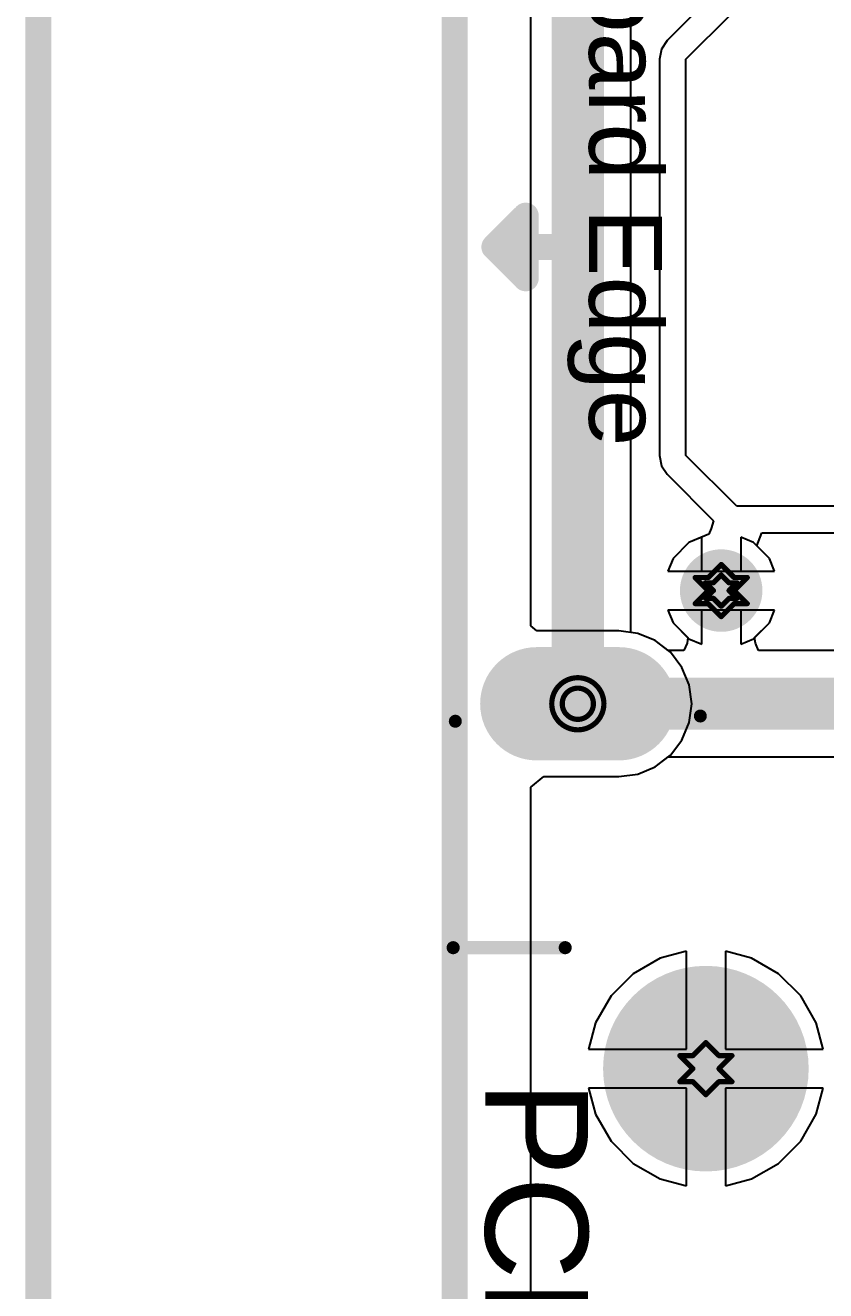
# Model space of a CAD drawing. Header units: inches. Extents: x -18 to 237, y -41 to 211.
# Drawn here: x -7.72 to 0.08, y 83.86 to 96.19 of the extents above; entities that cross this region are included whole.
import ezdxf

# ---------------------------------------------------------------- set-up
doc = ezdxf.new("R2010")
doc.units = ezdxf.units.IN
for name, color, linetype in [('Board Outline', 216, 'Continuous'), ('Bottom Layer', 5, 'Continuous'), ('Bottom Solder', 6, 'Continuous'), ('Dimensions', 6, 'Continuous'), ('Drill Drawing', 1, 'Continuous'), ('Multi-Layer', 9, 'Continuous'), ('Pad Holes', 156, 'Continuous'), ('Top Layer', 1, 'Continuous'), ('Top Overlay', 2, 'Continuous'), ('Top Paste', 8, 'Continuous'), ('Top Solder', 216, 'Continuous'), ('Via Holes', 16, 'Continuous')]:
    doc.layers.add(name, color=color, linetype=linetype)
doc.styles.add('Arial', font='', dxfattribs={"height": 0.2})
doc.styles.get('Arial').set_extended_font_data('Arial')

# ---------------------------------------------------------------- blocks, each defined once
blk = doc.blocks.new('1825027_8_36')
at = {"layer": 'Bottom Layer'}
h = blk.add_hatch(color=5, dxfattribs=at)
edge = h.paths.add_edge_path()
edge.add_arc((-3.505, 1.245), 1.05, 0, 360)
h = blk.add_hatch(color=5, dxfattribs=at)
edge = h.paths.add_edge_path()
edge.add_arc((3.505, 1.245), 1.05, 0, 360)
h = blk.add_hatch(color=5, dxfattribs=at)
edge = h.paths.add_edge_path()
edge.add_arc((-2.25, -1.245), 0.9, 0, 360)
h = blk.add_hatch(color=5, dxfattribs=at)
edge = h.paths.add_edge_path()
edge.add_arc((2.25, -1.245), 0.9, 0, 360)
at = {"layer": 'Bottom Solder'}
h = blk.add_hatch(color=6, dxfattribs=at)
edge = h.paths.add_edge_path()
edge.add_arc((-3.505, 1.245), 1.152, 0, 360)
h = blk.add_hatch(color=6, dxfattribs=at)
edge = h.paths.add_edge_path()
edge.add_arc((3.505, 1.245), 1.152, 0, 360)
h = blk.add_hatch(color=6, dxfattribs=at)
edge = h.paths.add_edge_path()
edge.add_arc((-2.25, -1.245), 1.002, 0, 360)
h = blk.add_hatch(color=6, dxfattribs=at)
edge = h.paths.add_edge_path()
edge.add_arc((2.25, -1.245), 1.002, 0, 360)
at = {"layer": 'Multi-Layer'}
h = blk.add_hatch(color=9, dxfattribs=at)
edge = h.paths.add_edge_path()
edge.add_arc((-3.505, 1.245), 1.05, 0, 360)
h = blk.add_hatch(color=9, dxfattribs=at)
edge = h.paths.add_edge_path()
edge.add_arc((3.505, 1.245), 1.05, 0, 360)
h = blk.add_hatch(color=9, dxfattribs=at)
edge = h.paths.add_edge_path()
edge.add_arc((-2.25, -1.245), 0.9, 0, 360)
h = blk.add_hatch(color=9, dxfattribs=at)
edge = h.paths.add_edge_path()
edge.add_arc((2.25, -1.245), 0.9, 0, 360)
at = {"layer": 'Pad Holes'}
h = blk.add_hatch(color=7, dxfattribs=at)
edge = h.paths.add_edge_path()
edge.add_arc((-3.505, 1.245), 0.65, 0, 360)
h = blk.add_hatch(color=7, dxfattribs=at)
edge = h.paths.add_edge_path()
edge.add_arc((3.505, 1.245), 0.65, 0, 360)
h = blk.add_hatch(color=7, dxfattribs=at)
edge = h.paths.add_edge_path()
edge.add_arc((-2.25, -1.245), 0.55, 0, 360)
h = blk.add_hatch(color=7, dxfattribs=at)
edge = h.paths.add_edge_path()
edge.add_arc((2.25, -1.245), 0.55, 0, 360)
at = {"layer": 'Top Layer'}
h = blk.add_hatch(color=1, dxfattribs=at)
edge = h.paths.add_edge_path()
edge.add_arc((-3.505, 1.245), 1.05, 0, 360)
h = blk.add_hatch(color=1, dxfattribs=at)
edge = h.paths.add_edge_path()
edge.add_arc((3.505, 1.245), 1.05, 0, 360)
h = blk.add_hatch(color=1, dxfattribs=at)
edge = h.paths.add_edge_path()
edge.add_arc((-2.25, -1.245), 0.9, 0, 360)
h = blk.add_hatch(color=1, dxfattribs=at)
edge = h.paths.add_edge_path()
edge.add_arc((2.25, -1.245), 0.9, 0, 360)
at = {"layer": 'Top Solder'}
h = blk.add_hatch(color=216, dxfattribs=at)
edge = h.paths.add_edge_path()
edge.add_arc((-3.505, 1.245), 1.152, 0, 360)
h = blk.add_hatch(color=216, dxfattribs=at)
edge = h.paths.add_edge_path()
edge.add_arc((3.505, 1.245), 1.152, 0, 360)
h = blk.add_hatch(color=216, dxfattribs=at)
edge = h.paths.add_edge_path()
edge.add_arc((-2.25, -1.245), 1.002, 0, 360)
h = blk.add_hatch(color=216, dxfattribs=at)
edge = h.paths.add_edge_path()
edge.add_arc((2.25, -1.245), 1.002, 0, 360)
at = {"layer": 'Top Overlay'}
for points in [[(4.064, 2.794, 0.127, 0.127, 0), (-4.013, 2.794, 0.127, 0.127, 0)], [(-3.429, -3.708, 0.127, 0.127, 0), (-3.429, -2.616, 0.127, 0.127, 0)], [(3.429, -3.708, 0.127, 0.127, 0), (3.429, -2.616, 0.127, 0.127, 0)], [(3.429, -3.708, 0.127, 0.127, 0), (-3.429, -3.708, 0.127, 0.127, 0)]]:
    blk.add_lwpolyline(points, format="xyseb", dxfattribs=at)
for points in [[(-4.045, 2.794, 0.0635, 0.0635, 1), (-3.981, 2.794, 0.0635, 0.0635, 1)], [(4.032, 2.794, 0.0635, 0.0635, 1), (4.096, 2.794, 0.0635, 0.0635, 1)], [(-3.461, -2.616, 0.0635, 0.0635, 1), (-3.397, -2.616, 0.0635, 0.0635, 1)], [(3.397, -2.616, 0.0635, 0.0635, 1), (3.461, -2.616, 0.0635, 0.0635, 1)], [(-3.461, -3.708, 0.0635, 0.0635, 1), (-3.397, -3.708, 0.0635, 0.0635, 1)], [(-3.461, -3.708, 0.0635, 0.0635, 1), (-3.397, -3.708, 0.0635, 0.0635, 1)], [(3.397, -3.708, 0.0635, 0.0635, 1), (3.461, -3.708, 0.0635, 0.0635, 1)], [(3.397, -3.708, 0.0635, 0.0635, 1), (3.461, -3.708, 0.0635, 0.0635, 1)]]:
    blk.add_lwpolyline(points, format="xyseb", close=True, dxfattribs=at)
at = {"layer": 'Top Overlay', "style": 'Arial'}
blk.add_text('PCB Edge', height=1, dxfattribs=at).set_placement((-2.134, -3.394))
blk = doc.blocks.new('TYPE_C_31_M_12__110')
at = {"layer": 'Bottom Layer'}
h = blk.add_hatch(color=5, dxfattribs=at)
edge = h.paths.add_edge_path()
edge.add_arc((-1.125, -0.02), 0.45, 0, 180)
edge.add_line((-1.575, -0.02), (-1.575, -1.12))
edge.add_arc((-1.125, -1.12), 0.45, 180, 360)
edge.add_line((-0.675, -1.12), (-0.675, -0.02))
h = blk.add_hatch(color=5, dxfattribs=at)
edge = h.paths.add_edge_path()
edge.add_arc((7.525, -1.12), 0.45, 180, 360)
edge.add_line((7.975, -1.12), (7.975, -0.02))
edge.add_arc((7.525, -0.02), 0.45, 0, 180)
edge.add_line((7.075, -0.02), (7.075, -1.12))
h = blk.add_hatch(color=5, dxfattribs=at)
edge = h.paths.add_edge_path()
edge.add_arc((-1.125, -5.15), 0.45, 180, 360)
edge.add_line((-0.675, -5.15), (-0.675, -4.35))
edge.add_arc((-1.125, -4.35), 0.45, 0, 180)
edge.add_line((-1.575, -4.35), (-1.575, -5.15))
h = blk.add_hatch(color=5, dxfattribs=at)
edge = h.paths.add_edge_path()
edge.add_arc((7.525, -5.15), 0.45, 180, 360)
edge.add_line((7.975, -5.15), (7.975, -4.35))
edge.add_arc((7.525, -4.35), 0.45, 0, 180)
edge.add_line((7.075, -4.35), (7.075, -5.15))
at = {"layer": 'Bottom Solder'}
h = blk.add_hatch(color=6, dxfattribs=at)
edge = h.paths.add_edge_path()
edge.add_arc((-1.125, -0.02), 0.552, 0, 180)
edge.add_line((-1.677, -0.02), (-1.677, -1.12))
edge.add_arc((-1.125, -1.12), 0.552, 180, 360)
edge.add_line((-0.573, -1.12), (-0.573, -0.02))
h = blk.add_hatch(color=6, dxfattribs=at)
edge = h.paths.add_edge_path()
edge.add_arc((7.525, -1.12), 0.552, 180, 360)
edge.add_line((8.077, -1.12), (8.077, -0.02))
edge.add_arc((7.525, -0.02), 0.552, 0, 180)
edge.add_line((6.973, -0.02), (6.973, -1.12))
h = blk.add_hatch(color=6, dxfattribs=at)
edge = h.paths.add_edge_path()
edge.add_arc((0.31, -1.07), 0.102, 0, 360)
h = blk.add_hatch(color=6, dxfattribs=at)
edge = h.paths.add_edge_path()
edge.add_arc((6.09, -1.07), 0.102, 0, 360)
h = blk.add_hatch(color=6, dxfattribs=at)
edge = h.paths.add_edge_path()
edge.add_arc((-1.125, -5.15), 0.552, 180, 360)
edge.add_line((-0.573, -5.15), (-0.573, -4.35))
edge.add_arc((-1.125, -4.35), 0.552, 0, 180)
edge.add_line((-1.677, -4.35), (-1.677, -5.15))
h = blk.add_hatch(color=6, dxfattribs=at)
edge = h.paths.add_edge_path()
edge.add_arc((7.525, -5.15), 0.552, 180, 360)
edge.add_line((8.077, -5.15), (8.077, -4.35))
edge.add_arc((7.525, -4.35), 0.552, 0, 180)
edge.add_line((6.973, -4.35), (6.973, -5.15))
at = {"layer": 'Multi-Layer'}
h = blk.add_hatch(color=9, dxfattribs=at)
edge = h.paths.add_edge_path()
edge.add_arc((-1.125, -0.02), 0.45, 0, 180)
edge.add_line((-1.575, -0.02), (-1.575, -1.12))
edge.add_arc((-1.125, -1.12), 0.45, 180, 360)
edge.add_line((-0.675, -1.12), (-0.675, -0.02))
h = blk.add_hatch(color=9, dxfattribs=at)
edge = h.paths.add_edge_path()
edge.add_arc((7.525, -1.12), 0.45, 180, 360)
edge.add_line((7.975, -1.12), (7.975, -0.02))
edge.add_arc((7.525, -0.02), 0.45, 0, 180)
edge.add_line((7.075, -0.02), (7.075, -1.12))
h = blk.add_hatch(color=9, dxfattribs=at)
edge = h.paths.add_edge_path()
edge.add_arc((-1.125, -5.15), 0.45, 180, 360)
edge.add_line((-0.675, -5.15), (-0.675, -4.35))
edge.add_arc((-1.125, -4.35), 0.45, 0, 180)
edge.add_line((-1.575, -4.35), (-1.575, -5.15))
h = blk.add_hatch(color=9, dxfattribs=at)
edge = h.paths.add_edge_path()
edge.add_arc((7.525, -5.15), 0.45, 180, 360)
edge.add_line((7.975, -5.15), (7.975, -4.35))
edge.add_arc((7.525, -4.35), 0.45, 0, 180)
edge.add_line((7.075, -4.35), (7.075, -5.15))
at = {"layer": 'Pad Holes'}
h = blk.add_hatch(color=7, dxfattribs=at)
edge = h.paths.add_edge_path()
edge.add_arc((-1.125, -1.12), 0.3, 180, 360)
edge.add_line((-0.825, -1.12), (-0.825, -0.02))
edge.add_arc((-1.125, -0.02), 0.3, 0, 180)
edge.add_line((-1.425, -0.02), (-1.425, -1.12))
h = blk.add_hatch(color=7, dxfattribs=at)
edge = h.paths.add_edge_path()
edge.add_arc((7.525, -1.12), 0.3, 180, 360)
edge.add_line((7.825, -1.12), (7.825, -0.02))
edge.add_arc((7.525, -0.02), 0.3, 0, 180)
edge.add_line((7.225, -0.02), (7.225, -1.12))
h = blk.add_hatch(color=7, dxfattribs=at)
edge = h.paths.add_edge_path()
edge.add_arc((0.31, -1.07), 0.31, 0, 360)
h = blk.add_hatch(color=7, dxfattribs=at)
edge = h.paths.add_edge_path()
edge.add_arc((6.09, -1.07), 0.31, 0, 360)
h = blk.add_hatch(color=7, dxfattribs=at)
edge = h.paths.add_edge_path()
edge.add_arc((-1.125, -5.15), 0.3, 180, 360)
edge.add_line((-0.825, -5.15), (-0.825, -4.35))
edge.add_arc((-1.125, -4.35), 0.3, 0, 180)
edge.add_line((-1.425, -4.35), (-1.425, -5.15))
h = blk.add_hatch(color=7, dxfattribs=at)
edge = h.paths.add_edge_path()
edge.add_arc((7.525, -5.15), 0.3, 180, 360)
edge.add_line((7.825, -5.15), (7.825, -4.35))
edge.add_arc((7.525, -4.35), 0.3, 0, 180)
edge.add_line((7.225, -4.35), (7.225, -5.15))
at = {"layer": 'Top Layer'}
for points in [[(-0.3, 0.6), (0.3, 0.6), (0.3, -0.6), (-0.3, -0.6)], [(0.5, 0.6), (1.1, 0.6), (1.1, -0.6), (0.5, -0.6)], [(1.3, 0.6), (1.6, 0.6), (1.6, -0.6), (1.3, -0.6)], [(1.8, 0.6), (2.1, 0.6), (2.1, -0.6), (1.8, -0.6)], [(2.3, 0.6), (2.6, 0.6), (2.6, -0.6), (2.3, -0.6)], [(2.8, 0.6), (3.1, 0.6), (3.1, -0.6), (2.8, -0.6)], [(3.6, -0.6), (3.3, -0.6), (3.3, 0.6), (3.6, 0.6)], [(4.1, -0.6), (3.8, -0.6), (3.8, 0.6), (4.1, 0.6)], [(4.6, -0.6), (4.3, -0.6), (4.3, 0.6), (4.6, 0.6)], [(5.1, -0.6), (4.8, -0.6), (4.8, 0.6), (5.1, 0.6)], [(5.9, -0.6), (5.3, -0.6), (5.3, 0.6), (5.9, 0.6)], [(6.1, 0.6), (6.7, 0.6), (6.7, -0.6), (6.1, -0.6)]]:
    blk.add_hatch(color=1, dxfattribs=at).paths.add_polyline_path(points)
h = blk.add_hatch(color=1, dxfattribs=at)
edge = h.paths.add_edge_path()
edge.add_arc((-1.125, -0.02), 0.45, 0, 180)
edge.add_line((-1.575, -0.02), (-1.575, -1.12))
edge.add_arc((-1.125, -1.12), 0.45, 180, 360)
edge.add_line((-0.675, -1.12), (-0.675, -0.02))
h = blk.add_hatch(color=1, dxfattribs=at)
edge = h.paths.add_edge_path()
edge.add_arc((7.525, -1.12), 0.45, 180, 360)
edge.add_line((7.975, -1.12), (7.975, -0.02))
edge.add_arc((7.525, -0.02), 0.45, 0, 180)
edge.add_line((7.075, -0.02), (7.075, -1.12))
h = blk.add_hatch(color=1, dxfattribs=at)
edge = h.paths.add_edge_path()
edge.add_arc((-1.125, -5.15), 0.45, 180, 360)
edge.add_line((-0.675, -5.15), (-0.675, -4.35))
edge.add_arc((-1.125, -4.35), 0.45, 0, 180)
edge.add_line((-1.575, -4.35), (-1.575, -5.15))
h = blk.add_hatch(color=1, dxfattribs=at)
edge = h.paths.add_edge_path()
edge.add_arc((7.525, -5.15), 0.45, 180, 360)
edge.add_line((7.975, -5.15), (7.975, -4.35))
edge.add_arc((7.525, -4.35), 0.45, 0, 180)
edge.add_line((7.075, -4.35), (7.075, -5.15))
at = {"layer": 'Top Paste'}
for points in [[(-0.3, 0.6), (0.3, 0.6), (0.3, -0.6), (-0.3, -0.6)], [(0.5, 0.6), (1.1, 0.6), (1.1, -0.6), (0.5, -0.6)], [(1.3, 0.6), (1.6, 0.6), (1.6, -0.6), (1.3, -0.6)], [(1.8, 0.6), (2.1, 0.6), (2.1, -0.6), (1.8, -0.6)], [(2.3, 0.6), (2.6, 0.6), (2.6, -0.6), (2.3, -0.6)], [(2.8, 0.6), (3.1, 0.6), (3.1, -0.6), (2.8, -0.6)], [(3.6, -0.6), (3.3, -0.6), (3.3, 0.6), (3.6, 0.6)], [(4.1, -0.6), (3.8, -0.6), (3.8, 0.6), (4.1, 0.6)], [(4.6, -0.6), (4.3, -0.6), (4.3, 0.6), (4.6, 0.6)], [(5.1, -0.6), (4.8, -0.6), (4.8, 0.6), (5.1, 0.6)], [(5.9, -0.6), (5.3, -0.6), (5.3, 0.6), (5.9, 0.6)], [(6.1, 0.6), (6.7, 0.6), (6.7, -0.6), (6.1, -0.6)]]:
    blk.add_hatch(color=8, dxfattribs=at).paths.add_polyline_path(points)
at = {"layer": 'Top Solder'}
for points in [[(-0.402, 0.702), (0.402, 0.702), (0.402, -0.702), (-0.402, -0.702)], [(0.398, 0.702), (1.202, 0.702), (1.202, -0.702), (0.398, -0.702)], [(1.198, 0.702), (1.702, 0.702), (1.702, -0.702), (1.198, -0.702)], [(1.698, 0.702), (2.202, 0.702), (2.202, -0.702), (1.698, -0.702)], [(2.198, 0.702), (2.702, 0.702), (2.702, -0.702), (2.198, -0.702)], [(2.698, 0.702), (3.202, 0.702), (3.202, -0.702), (2.698, -0.702)], [(3.702, -0.702), (3.198, -0.702), (3.198, 0.702), (3.702, 0.702)], [(4.202, -0.702), (3.698, -0.702), (3.698, 0.702), (4.202, 0.702)], [(4.702, -0.702), (4.198, -0.702), (4.198, 0.702), (4.702, 0.702)], [(5.202, -0.702), (4.698, -0.702), (4.698, 0.702), (5.202, 0.702)], [(6.002, -0.702), (5.198, -0.702), (5.198, 0.702), (6.002, 0.702)], [(5.998, 0.702), (6.802, 0.702), (6.802, -0.702), (5.998, -0.702)]]:
    blk.add_hatch(color=216, dxfattribs=at).paths.add_polyline_path(points)
h = blk.add_hatch(color=216, dxfattribs=at)
edge = h.paths.add_edge_path()
edge.add_arc((-1.125, -0.02), 0.552, 0, 180)
edge.add_line((-1.677, -0.02), (-1.677, -1.12))
edge.add_arc((-1.125, -1.12), 0.552, 180, 360)
edge.add_line((-0.573, -1.12), (-0.573, -0.02))
h = blk.add_hatch(color=216, dxfattribs=at)
edge = h.paths.add_edge_path()
edge.add_arc((7.525, -1.12), 0.552, 180, 360)
edge.add_line((8.077, -1.12), (8.077, -0.02))
edge.add_arc((7.525, -0.02), 0.552, 0, 180)
edge.add_line((6.973, -0.02), (6.973, -1.12))
h = blk.add_hatch(color=216, dxfattribs=at)
edge = h.paths.add_edge_path()
edge.add_arc((0.31, -1.07), 0.102, 0, 360)
h = blk.add_hatch(color=216, dxfattribs=at)
edge = h.paths.add_edge_path()
edge.add_arc((6.09, -1.07), 0.102, 0, 360)
h = blk.add_hatch(color=216, dxfattribs=at)
edge = h.paths.add_edge_path()
edge.add_arc((-1.125, -5.15), 0.552, 180, 360)
edge.add_line((-0.573, -5.15), (-0.573, -4.35))
edge.add_arc((-1.125, -4.35), 0.552, 0, 180)
edge.add_line((-1.677, -4.35), (-1.677, -5.15))
h = blk.add_hatch(color=216, dxfattribs=at)
edge = h.paths.add_edge_path()
edge.add_arc((7.525, -5.15), 0.552, 180, 360)
edge.add_line((8.077, -5.15), (8.077, -4.35))
edge.add_arc((7.525, -4.35), 0.552, 0, 180)
edge.add_line((6.973, -4.35), (6.973, -5.15))
at = {"layer": 'Top Overlay'}
for points in [[(-1.245, -3.556, 0.127, 0.127, 0), (-1.245, -1.93, 0.127, 0.127, 0)], [(7.645, -3.556, 0.127, 0.127, 0), (7.645, -1.93, 0.127, 0.127, 0)], [(3.073, -5.258, 0.254, 0.254, 0), (3.073, -5.004, 0.254, 0.254, 0)], [(3.073, -5.563, 0.254, 0.254, 0), (2.769, -5.258, 0.254, 0.254, 0)], [(3.378, -5.258, 0.254, 0.254, 0), (2.769, -5.258, 0.254, 0.254, 0)], [(3.073, -5.563, 0.254, 0.254, 0), (3.378, -5.258, 0.254, 0.254, 0)], [(7.695, -5.944, 0.127, 0.127, 0), (-1.295, -5.944, 0.127, 0.127, 0)]]:
    blk.add_lwpolyline(points, format="xyseb", dxfattribs=at)
for points in [[(-1.276, -1.93, 0.0635, 0.0635, 1), (-1.213, -1.93, 0.0635, 0.0635, 1)], [(7.613, -1.93, 0.0635, 0.0635, 1), (7.676, -1.93, 0.0635, 0.0635, 1)], [(-1.276, -3.556, 0.0635, 0.0635, 1), (-1.213, -3.556, 0.0635, 0.0635, 1)], [(7.613, -3.556, 0.0635, 0.0635, 1), (7.676, -3.556, 0.0635, 0.0635, 1)], [(3.01, -5.004, 0.127, 0.127, 1), (3.137, -5.004, 0.127, 0.127, 1)], [(2.705, -5.258, 0.127, 0.127, 1), (2.832, -5.258, 0.127, 0.127, 1)], [(2.705, -5.258, 0.127, 0.127, 1), (2.832, -5.258, 0.127, 0.127, 1)], [(3.01, -5.258, 0.127, 0.127, 1), (3.137, -5.258, 0.127, 0.127, 1)], [(3.315, -5.258, 0.127, 0.127, 1), (3.442, -5.258, 0.127, 0.127, 1)], [(3.315, -5.258, 0.127, 0.127, 1), (3.442, -5.258, 0.127, 0.127, 1)], [(3.01, -5.563, 0.127, 0.127, 1), (3.137, -5.563, 0.127, 0.127, 1)], [(3.01, -5.563, 0.127, 0.127, 1), (3.137, -5.563, 0.127, 0.127, 1)], [(-1.327, -5.944, 0.0635, 0.0635, 1), (-1.264, -5.944, 0.0635, 0.0635, 1)], [(7.664, -5.944, 0.0635, 0.0635, 1), (7.727, -5.944, 0.0635, 0.0635, 1)]]:
    blk.add_lwpolyline(points, format="xyseb", close=True, dxfattribs=at)
at = {"layer": 'Top Overlay', "style": 'Arial'}
blk.add_text('Board Edge', height=0.7112, dxfattribs=at).set_placement((-0.229, -4.64))

msp = doc.modelspace()

# ---------------------------------------------------------------- hatches: boundary and pattern name
at = {"layer": 'Bottom Layer'}
h = msp.add_hatch(color=5, dxfattribs=at)
edge = h.paths.add_edge_path()
edge.add_arc((-0.94, 90.681), 0.3, 0, 360)
at = {"layer": 'Bottom Solder'}
h = msp.add_hatch(color=6, dxfattribs=at)
edge = h.paths.add_edge_path()
edge.add_arc((-0.94, 90.681), 0.402, 0, 360)
at = {"layer": 'Top Layer'}
h = msp.add_hatch(color=1, dxfattribs=at)
edge = h.paths.add_edge_path()
edge.add_arc((-0.94, 90.681), 0.3, 0, 360)
at = {"layer": 'Top Solder'}
h = msp.add_hatch(color=216, dxfattribs=at)
edge = h.paths.add_edge_path()
edge.add_arc((-0.94, 90.681), 0.402, 0, 360)
at = {"layer": 'Via Holes'}
h = msp.add_hatch(color=7, dxfattribs=at)
edge = h.paths.add_edge_path()
edge.add_arc((-0.94, 90.681), 0.15, 0, 360)

# ---------------------------------------------------------------- linework, layer by layer
at = {"layer": 'Board Outline'}
msp.add_lwpolyline([(-3.538, 110.524, 0.254, 0.254, 0), (-3.538, -3.476, 0.254, 0.254, 0)], format="xyseb", dxfattribs=at)
at = {"layer": 'Bottom Layer'}
for p, q in [((-2.794, 90.338), (-2.794, 97.415)), ((-1.254, 91.151), (-1.409, 90.995)), ((-1.13, 91.202), (-1.254, 91.151)), ((-1.13, 90.871), (-1.13, 91.202)), ((-0.626, 91.151), (-0.749, 91.202)), ((-0.749, 91.202), (-0.749, 90.871)), ((-0.47, 90.995), (-0.626, 91.151)), ((-1.409, 90.995), (-1.461, 90.871)), ((-0.419, 90.871), (-0.47, 90.995)), ((-1.461, 90.871), (-1.13, 90.871)), ((-0.749, 90.871), (-0.419, 90.871)), ((-1.13, 90.49), (-1.461, 90.49)), ((-1.461, 90.49), (-1.409, 90.367)), ((-1.13, 90.16), (-1.13, 90.49)), ((-0.419, 90.49), (-0.749, 90.49)), ((-0.749, 90.49), (-0.749, 90.16)), ((-0.47, 90.367), (-0.419, 90.49)), ((-2.737, 90.288), (-2.794, 90.338)), ((-1.937, 90.288), (-2.737, 90.288)), ((-1.753, 90.264), (-1.937, 90.288)), ((-1.409, 90.367), (-1.254, 90.211)), ((-0.626, 90.211), (-0.47, 90.367)), ((-1.582, 90.193), (-1.753, 90.264)), ((-1.435, 90.08), (-1.582, 90.193)), ((-1.254, 90.211), (-1.13, 90.16)), ((-0.749, 90.16), (-0.626, 90.211)), ((-1.322, 89.933), (-1.435, 90.08)), ((-1.251, 89.762), (-1.322, 89.933)), ((-1.227, 89.578), (-1.251, 89.762)), ((-1.251, 89.395), (-1.227, 89.578)), ((-1.322, 89.223), (-1.251, 89.395)), ((-1.435, 89.076), (-1.322, 89.223)), ((-1.582, 88.963), (-1.435, 89.076)), ((-1.753, 88.892), (-1.582, 88.963)), ((-2.794, 88.765), (-2.667, 88.868)), ((-2.667, 88.868), (-1.937, 88.868)), ((-1.937, 88.868), (-1.753, 88.892)), ((-2.794, 77.955), (-2.794, 88.765)), ((-1.534, 87.098), (-1.797, 86.946)), ((-1.279, 87.166), (-1.534, 87.098)), ((-1.279, 86.213), (-1.279, 87.166)), ((-0.643, 87.098), (-0.898, 87.166)), ((-0.898, 87.166), (-0.898, 86.213)), ((-0.38, 86.946), (-0.643, 87.098)), ((-1.797, 86.946), (-2.012, 86.731)), ((-0.165, 86.731), (-0.38, 86.946)), ((-2.012, 86.731), (-2.164, 86.468)), ((-0.013, 86.468), (-0.165, 86.731)), ((-2.164, 86.468), (-2.232, 86.213)), ((0.055, 86.213), (-0.013, 86.468)), ((-2.232, 86.213), (-1.279, 86.213)), ((-0.898, 86.213), (0.055, 86.213)), ((-1.279, 85.832), (-2.232, 85.832)), ((-2.232, 85.832), (-2.164, 85.577)), ((-1.279, 84.879), (-1.279, 85.832)), ((0.055, 85.832), (-0.898, 85.832)), ((-0.898, 85.832), (-0.898, 84.879)), ((-0.013, 85.577), (0.055, 85.832)), ((-2.164, 85.577), (-2.012, 85.314)), ((-0.165, 85.314), (-0.013, 85.577)), ((-2.012, 85.314), (-1.797, 85.099)), ((-0.38, 85.099), (-0.165, 85.314)), ((-1.797, 85.099), (-1.534, 84.947)), ((-0.643, 84.947), (-0.38, 85.099)), ((-1.534, 84.947), (-1.279, 84.879)), ((-0.898, 84.879), (-0.643, 84.947))]:
    msp.add_line(p, q, dxfattribs=at)
at = {"layer": 'Dimensions'}
msp.add_lwpolyline([(-7.595, 60.887, 0.254, 0.254, 0), (-7.595, 110.524, 0.254, 0.254, 0)], format="xyseb", dxfattribs=at)
at = {"layer": 'Drill Drawing'}
for points in [[(-1.067, 90.808, 0.0508, 0.0508, 0), (-0.94, 90.935, 0.0508, 0.0508, 0)], [(-0.94, 90.935, 0.0508, 0.0508, 0), (-0.813, 90.808, 0.0508, 0.0508, 0)], [(-1.194, 90.808, 0.0508, 0.0508, 0), (-1.067, 90.681, 0.0508, 0.0508, 0)], [(-1.194, 90.808, 0.0508, 0.0508, 0), (-1.067, 90.808, 0.0508, 0.0508, 0)], [(-1.092, 90.757, 0.0508, 0.0508, 0), (-1.016, 90.681, 0.0508, 0.0508, 0)], [(-1.092, 90.757, 0.0508, 0.0508, 0), (-1.016, 90.757, 0.0508, 0.0508, 0)], [(-1.016, 90.757, 0.0508, 0.0508, 0), (-0.94, 90.833, 0.0508, 0.0508, 0)], [(-0.94, 90.833, 0.0508, 0.0508, 0), (-0.864, 90.757, 0.0508, 0.0508, 0)], [(-0.864, 90.757, 0.0508, 0.0508, 0), (-0.787, 90.757, 0.0508, 0.0508, 0)], [(-0.864, 90.681, 0.0508, 0.0508, 0), (-0.787, 90.757, 0.0508, 0.0508, 0)], [(-0.813, 90.808, 0.0508, 0.0508, 0), (-0.686, 90.808, 0.0508, 0.0508, 0)], [(-0.813, 90.681, 0.0508, 0.0508, 0), (-0.686, 90.808, 0.0508, 0.0508, 0)], [(-1.194, 90.554, 0.0508, 0.0508, 0), (-1.067, 90.681, 0.0508, 0.0508, 0)], [(-1.092, 90.605, 0.0508, 0.0508, 0), (-1.016, 90.681, 0.0508, 0.0508, 0)], [(-0.864, 90.681, 0.0508, 0.0508, 0), (-0.787, 90.605, 0.0508, 0.0508, 0)], [(-0.813, 90.681, 0.0508, 0.0508, 0), (-0.686, 90.554, 0.0508, 0.0508, 0)], [(-1.194, 90.554, 0.0508, 0.0508, 0), (-1.067, 90.554, 0.0508, 0.0508, 0)], [(-1.092, 90.605, 0.0508, 0.0508, 0), (-1.016, 90.605, 0.0508, 0.0508, 0)], [(-1.067, 90.554, 0.0508, 0.0508, 0), (-0.94, 90.427, 0.0508, 0.0508, 0)], [(-1.016, 90.605, 0.0508, 0.0508, 0), (-0.94, 90.529, 0.0508, 0.0508, 0)], [(-0.94, 90.529, 0.0508, 0.0508, 0), (-0.864, 90.605, 0.0508, 0.0508, 0)], [(-0.94, 90.427, 0.0508, 0.0508, 0), (-0.813, 90.554, 0.0508, 0.0508, 0)], [(-0.864, 90.605, 0.0508, 0.0508, 0), (-0.787, 90.605, 0.0508, 0.0508, 0)], [(-0.813, 90.554, 0.0508, 0.0508, 0), (-0.686, 90.554, 0.0508, 0.0508, 0)], [(-1.216, 86.149, 0.0508, 0.0508, 0), (-1.089, 86.276, 0.0508, 0.0508, 0)], [(-1.089, 86.276, 0.0508, 0.0508, 0), (-0.962, 86.149, 0.0508, 0.0508, 0)], [(-1.343, 86.149, 0.0508, 0.0508, 0), (-1.216, 86.022, 0.0508, 0.0508, 0)], [(-1.343, 86.149, 0.0508, 0.0508, 0), (-1.216, 86.149, 0.0508, 0.0508, 0)], [(-0.962, 86.149, 0.0508, 0.0508, 0), (-0.835, 86.149, 0.0508, 0.0508, 0)], [(-0.962, 86.022, 0.0508, 0.0508, 0), (-0.835, 86.149, 0.0508, 0.0508, 0)], [(-1.343, 85.895, 0.0508, 0.0508, 0), (-1.216, 86.022, 0.0508, 0.0508, 0)], [(-0.962, 86.022, 0.0508, 0.0508, 0), (-0.835, 85.895, 0.0508, 0.0508, 0)], [(-1.343, 85.895, 0.0508, 0.0508, 0), (-1.216, 85.895, 0.0508, 0.0508, 0)], [(-1.216, 85.895, 0.0508, 0.0508, 0), (-1.089, 85.768, 0.0508, 0.0508, 0)], [(-1.089, 85.768, 0.0508, 0.0508, 0), (-0.962, 85.895, 0.0508, 0.0508, 0)], [(-0.962, 85.895, 0.0508, 0.0508, 0), (-0.835, 85.895, 0.0508, 0.0508, 0)]]:
    msp.add_lwpolyline(points, format="xyseb", dxfattribs=at)
for points in [[(-0.952, 90.935, 0.0254, 0.0254, 1), (-0.927, 90.935, 0.0254, 0.0254, 1)], [(-0.952, 90.935, 0.0254, 0.0254, 1), (-0.927, 90.935, 0.0254, 0.0254, 1)], [(-1.206, 90.808, 0.0254, 0.0254, 1), (-1.181, 90.808, 0.0254, 0.0254, 1)], [(-1.206, 90.808, 0.0254, 0.0254, 1), (-1.181, 90.808, 0.0254, 0.0254, 1)], [(-1.105, 90.757, 0.0254, 0.0254, 1), (-1.079, 90.757, 0.0254, 0.0254, 1)], [(-1.105, 90.757, 0.0254, 0.0254, 1), (-1.079, 90.757, 0.0254, 0.0254, 1)], [(-1.079, 90.808, 0.0254, 0.0254, 1), (-1.054, 90.808, 0.0254, 0.0254, 1)], [(-1.079, 90.808, 0.0254, 0.0254, 1), (-1.054, 90.808, 0.0254, 0.0254, 1)], [(-1.029, 90.757, 0.0254, 0.0254, 1), (-1.003, 90.757, 0.0254, 0.0254, 1)], [(-1.029, 90.757, 0.0254, 0.0254, 1), (-1.003, 90.757, 0.0254, 0.0254, 1)], [(-0.952, 90.833, 0.0254, 0.0254, 1), (-0.927, 90.833, 0.0254, 0.0254, 1)], [(-0.952, 90.833, 0.0254, 0.0254, 1), (-0.927, 90.833, 0.0254, 0.0254, 1)], [(-0.876, 90.757, 0.0254, 0.0254, 1), (-0.851, 90.757, 0.0254, 0.0254, 1)], [(-0.876, 90.757, 0.0254, 0.0254, 1), (-0.851, 90.757, 0.0254, 0.0254, 1)], [(-0.825, 90.808, 0.0254, 0.0254, 1), (-0.8, 90.808, 0.0254, 0.0254, 1)], [(-0.825, 90.808, 0.0254, 0.0254, 1), (-0.8, 90.808, 0.0254, 0.0254, 1)], [(-0.8, 90.757, 0.0254, 0.0254, 1), (-0.775, 90.757, 0.0254, 0.0254, 1)], [(-0.8, 90.757, 0.0254, 0.0254, 1), (-0.775, 90.757, 0.0254, 0.0254, 1)], [(-0.698, 90.808, 0.0254, 0.0254, 1), (-0.673, 90.808, 0.0254, 0.0254, 1)], [(-0.698, 90.808, 0.0254, 0.0254, 1), (-0.673, 90.808, 0.0254, 0.0254, 1)], [(-1.079, 90.681, 0.0254, 0.0254, 1), (-1.054, 90.681, 0.0254, 0.0254, 1)], [(-1.079, 90.681, 0.0254, 0.0254, 1), (-1.054, 90.681, 0.0254, 0.0254, 1)], [(-1.029, 90.681, 0.0254, 0.0254, 1), (-1.003, 90.681, 0.0254, 0.0254, 1)], [(-1.029, 90.681, 0.0254, 0.0254, 1), (-1.003, 90.681, 0.0254, 0.0254, 1)], [(-0.876, 90.681, 0.0254, 0.0254, 1), (-0.851, 90.681, 0.0254, 0.0254, 1)], [(-0.876, 90.681, 0.0254, 0.0254, 1), (-0.851, 90.681, 0.0254, 0.0254, 1)], [(-0.825, 90.681, 0.0254, 0.0254, 1), (-0.8, 90.681, 0.0254, 0.0254, 1)], [(-0.825, 90.681, 0.0254, 0.0254, 1), (-0.8, 90.681, 0.0254, 0.0254, 1)], [(-1.206, 90.554, 0.0254, 0.0254, 1), (-1.181, 90.554, 0.0254, 0.0254, 1)], [(-1.206, 90.554, 0.0254, 0.0254, 1), (-1.181, 90.554, 0.0254, 0.0254, 1)], [(-1.105, 90.605, 0.0254, 0.0254, 1), (-1.079, 90.605, 0.0254, 0.0254, 1)], [(-1.105, 90.605, 0.0254, 0.0254, 1), (-1.079, 90.605, 0.0254, 0.0254, 1)], [(-1.079, 90.554, 0.0254, 0.0254, 1), (-1.054, 90.554, 0.0254, 0.0254, 1)], [(-1.079, 90.554, 0.0254, 0.0254, 1), (-1.054, 90.554, 0.0254, 0.0254, 1)], [(-1.029, 90.605, 0.0254, 0.0254, 1), (-1.003, 90.605, 0.0254, 0.0254, 1)], [(-1.029, 90.605, 0.0254, 0.0254, 1), (-1.003, 90.605, 0.0254, 0.0254, 1)], [(-0.952, 90.529, 0.0254, 0.0254, 1), (-0.927, 90.529, 0.0254, 0.0254, 1)], [(-0.952, 90.529, 0.0254, 0.0254, 1), (-0.927, 90.529, 0.0254, 0.0254, 1)], [(-0.876, 90.605, 0.0254, 0.0254, 1), (-0.851, 90.605, 0.0254, 0.0254, 1)], [(-0.876, 90.605, 0.0254, 0.0254, 1), (-0.851, 90.605, 0.0254, 0.0254, 1)], [(-0.825, 90.554, 0.0254, 0.0254, 1), (-0.8, 90.554, 0.0254, 0.0254, 1)], [(-0.825, 90.554, 0.0254, 0.0254, 1), (-0.8, 90.554, 0.0254, 0.0254, 1)], [(-0.8, 90.605, 0.0254, 0.0254, 1), (-0.775, 90.605, 0.0254, 0.0254, 1)], [(-0.8, 90.605, 0.0254, 0.0254, 1), (-0.775, 90.605, 0.0254, 0.0254, 1)], [(-0.698, 90.554, 0.0254, 0.0254, 1), (-0.673, 90.554, 0.0254, 0.0254, 1)], [(-0.698, 90.554, 0.0254, 0.0254, 1), (-0.673, 90.554, 0.0254, 0.0254, 1)], [(-0.952, 90.427, 0.0254, 0.0254, 1), (-0.927, 90.427, 0.0254, 0.0254, 1)], [(-0.952, 90.427, 0.0254, 0.0254, 1), (-0.927, 90.427, 0.0254, 0.0254, 1)], [(-2.083, 89.578, 0.0508, 0.0508, 1), (-2.591, 89.578, 0.0508, 0.0508, 1)], [(-2.185, 89.578, 0.0508, 0.0508, 1), (-2.489, 89.578, 0.0508, 0.0508, 1)], [(-2.604, 89.578, 0.0254, 0.0254, 1), (-2.578, 89.578, 0.0254, 0.0254, 1)], [(-2.502, 89.578, 0.0254, 0.0254, 1), (-2.477, 89.578, 0.0254, 0.0254, 1)], [(-2.197, 89.578, 0.0254, 0.0254, 1), (-2.172, 89.578, 0.0254, 0.0254, 1)], [(-2.096, 89.578, 0.0254, 0.0254, 1), (-2.07, 89.578, 0.0254, 0.0254, 1)], [(-1.101, 86.276, 0.0254, 0.0254, 1), (-1.076, 86.276, 0.0254, 0.0254, 1)], [(-1.101, 86.276, 0.0254, 0.0254, 1), (-1.076, 86.276, 0.0254, 0.0254, 1)], [(-1.355, 86.149, 0.0254, 0.0254, 1), (-1.33, 86.149, 0.0254, 0.0254, 1)], [(-1.355, 86.149, 0.0254, 0.0254, 1), (-1.33, 86.149, 0.0254, 0.0254, 1)], [(-1.228, 86.149, 0.0254, 0.0254, 1), (-1.203, 86.149, 0.0254, 0.0254, 1)], [(-1.228, 86.149, 0.0254, 0.0254, 1), (-1.203, 86.149, 0.0254, 0.0254, 1)], [(-0.974, 86.149, 0.0254, 0.0254, 1), (-0.949, 86.149, 0.0254, 0.0254, 1)], [(-0.974, 86.149, 0.0254, 0.0254, 1), (-0.949, 86.149, 0.0254, 0.0254, 1)], [(-0.847, 86.149, 0.0254, 0.0254, 1), (-0.822, 86.149, 0.0254, 0.0254, 1)], [(-0.847, 86.149, 0.0254, 0.0254, 1), (-0.822, 86.149, 0.0254, 0.0254, 1)], [(-1.228, 86.022, 0.0254, 0.0254, 1), (-1.203, 86.022, 0.0254, 0.0254, 1)], [(-1.228, 86.022, 0.0254, 0.0254, 1), (-1.203, 86.022, 0.0254, 0.0254, 1)], [(-0.974, 86.022, 0.0254, 0.0254, 1), (-0.949, 86.022, 0.0254, 0.0254, 1)], [(-0.974, 86.022, 0.0254, 0.0254, 1), (-0.949, 86.022, 0.0254, 0.0254, 1)], [(-1.355, 85.895, 0.0254, 0.0254, 1), (-1.33, 85.895, 0.0254, 0.0254, 1)], [(-1.355, 85.895, 0.0254, 0.0254, 1), (-1.33, 85.895, 0.0254, 0.0254, 1)], [(-1.228, 85.895, 0.0254, 0.0254, 1), (-1.203, 85.895, 0.0254, 0.0254, 1)], [(-1.228, 85.895, 0.0254, 0.0254, 1), (-1.203, 85.895, 0.0254, 0.0254, 1)], [(-0.974, 85.895, 0.0254, 0.0254, 1), (-0.949, 85.895, 0.0254, 0.0254, 1)], [(-0.974, 85.895, 0.0254, 0.0254, 1), (-0.949, 85.895, 0.0254, 0.0254, 1)], [(-0.847, 85.895, 0.0254, 0.0254, 1), (-0.822, 85.895, 0.0254, 0.0254, 1)], [(-0.847, 85.895, 0.0254, 0.0254, 1), (-0.822, 85.895, 0.0254, 0.0254, 1)], [(-1.101, 85.768, 0.0254, 0.0254, 1), (-1.076, 85.768, 0.0254, 0.0254, 1)], [(-1.101, 85.768, 0.0254, 0.0254, 1), (-1.076, 85.768, 0.0254, 0.0254, 1)]]:
    msp.add_lwpolyline(points, format="xyseb", close=True, dxfattribs=at)
at = {"layer": 'Top Layer'}
for p, q in [((-1.819, 90.273), (-1.819, 97.534)), ((-1.098, 96.41), (-1.466, 96.042)), ((-1.283, 95.859), (-0.838, 96.303)), ((-1.522, 95.958), (-1.542, 95.859)), ((-1.466, 96.042), (-1.522, 95.958)), ((-1.542, 95.859), (-1.542, 91.997)), ((-1.283, 91.997), (-1.283, 95.859)), ((-1.542, 91.997), (-1.522, 91.898)), ((-0.789, 91.503), (-1.283, 91.997)), ((-1.522, 91.898), (-1.466, 91.814)), ((-1.466, 91.814), (-1.014, 91.362)), ((1.052, 91.503), (-0.789, 91.503)), ((-1.036, 91.285), (-1.061, 91.23)), ((-1.014, 91.362), (-1.036, 91.285)), ((-1.254, 91.151), (-1.409, 90.995)), ((-1.061, 91.23), (-1.254, 91.151)), ((-0.593, 91.117), (-0.545, 91.244)), ((-0.545, 91.244), (0.714, 91.244)), ((-0.47, 90.995), (-0.593, 91.117)), ((-1.409, 90.995), (-1.461, 90.871)), ((-0.419, 90.871), (-0.47, 90.995)), ((-1.461, 90.871), (-0.419, 90.871)), ((-0.419, 90.49), (-1.461, 90.49)), ((-1.461, 90.49), (-1.409, 90.367)), ((-0.47, 90.367), (-0.419, 90.49)), ((-1.753, 90.264), (-1.819, 90.273)), ((-1.409, 90.367), (-1.266, 90.223)), ((-0.614, 90.223), (-0.47, 90.367)), ((-1.582, 90.193), (-1.753, 90.264)), ((-1.456, 90.096), (-1.582, 90.193)), ((-1.273, 90.168), (-1.304, 90.096)), ((-1.266, 90.223), (-1.273, 90.168)), ((-0.607, 90.168), (-0.614, 90.223)), ((-0.575, 90.096), (-0.607, 90.168)), ((-1.304, 90.096), (-1.456, 90.096)), ((0.812, 90.096), (-0.575, 90.096)), ((-1.582, 88.963), (-1.456, 89.06)), ((-1.456, 89.06), (0.812, 89.06)), ((-1.753, 88.892), (-1.582, 88.963)), ((-2.794, 88.765), (-2.667, 88.868)), ((-2.667, 88.868), (-1.937, 88.868)), ((-1.937, 88.868), (-1.753, 88.892)), ((-2.794, 77.955), (-2.794, 88.765)), ((-1.534, 87.098), (-1.797, 86.946)), ((-1.279, 87.166), (-1.534, 87.098)), ((-1.279, 86.213), (-1.279, 87.166)), ((-0.643, 87.098), (-0.898, 87.166)), ((-0.898, 87.166), (-0.898, 86.213)), ((-0.38, 86.946), (-0.643, 87.098)), ((-1.797, 86.946), (-2.012, 86.731)), ((-0.165, 86.731), (-0.38, 86.946)), ((-2.012, 86.731), (-2.164, 86.468)), ((-0.013, 86.468), (-0.165, 86.731)), ((-2.164, 86.468), (-2.232, 86.213)), ((0.055, 86.213), (-0.013, 86.468)), ((-2.232, 86.213), (-1.279, 86.213)), ((-0.898, 86.213), (0.055, 86.213)), ((-1.279, 85.832), (-2.232, 85.832)), ((-2.232, 85.832), (-2.164, 85.577)), ((-1.279, 84.879), (-1.279, 85.832)), ((0.055, 85.832), (-0.898, 85.832)), ((-0.898, 85.832), (-0.898, 84.879)), ((-0.013, 85.577), (0.055, 85.832)), ((-2.164, 85.577), (-2.012, 85.314)), ((-0.165, 85.314), (-0.013, 85.577)), ((-2.012, 85.314), (-1.797, 85.099)), ((-0.38, 85.099), (-0.165, 85.314)), ((-1.797, 85.099), (-1.534, 84.947)), ((-0.643, 84.947), (-0.38, 85.099)), ((-1.534, 84.947), (-1.279, 84.879)), ((-0.898, 84.879), (-0.643, 84.947))]:
    msp.add_line(p, q, dxfattribs=at)
for points in [[(-2.337, 89.578, 0.508, 0.508, 0), (-2.337, 98.228, 0.508, 0.508, 0)], [(-2.337, 89.578, 0.508, 0.508, 0), (1.843, 89.578, 0.508, 0.508, 0)]]:
    msp.add_lwpolyline(points, format="xyseb", dxfattribs=at)
msp.add_lwpolyline([(-2.464, 89.578, 0.254, 0.254, 1), (-2.21, 89.578, 0.254, 0.254, 1)], format="xyseb", close=True, dxfattribs=at)
msp.add_lwpolyline([(-2.464, 89.578, 0.254, 0.254, 1), (-2.21, 89.578, 0.254, 0.254, 1)], format="xyseb", close=True, dxfattribs=at)

# ---------------------------------------------------------------- block references
at = {"rotation": 270}
for name, p in [('TYPE_C_31_M_12__110', (2.413, 97.103)), ('1825027_8_36', (0.156, 83.772))]:
    msp.add_blockref(name, p, dxfattribs=at)

doc.saveas('drawing.dxf')
